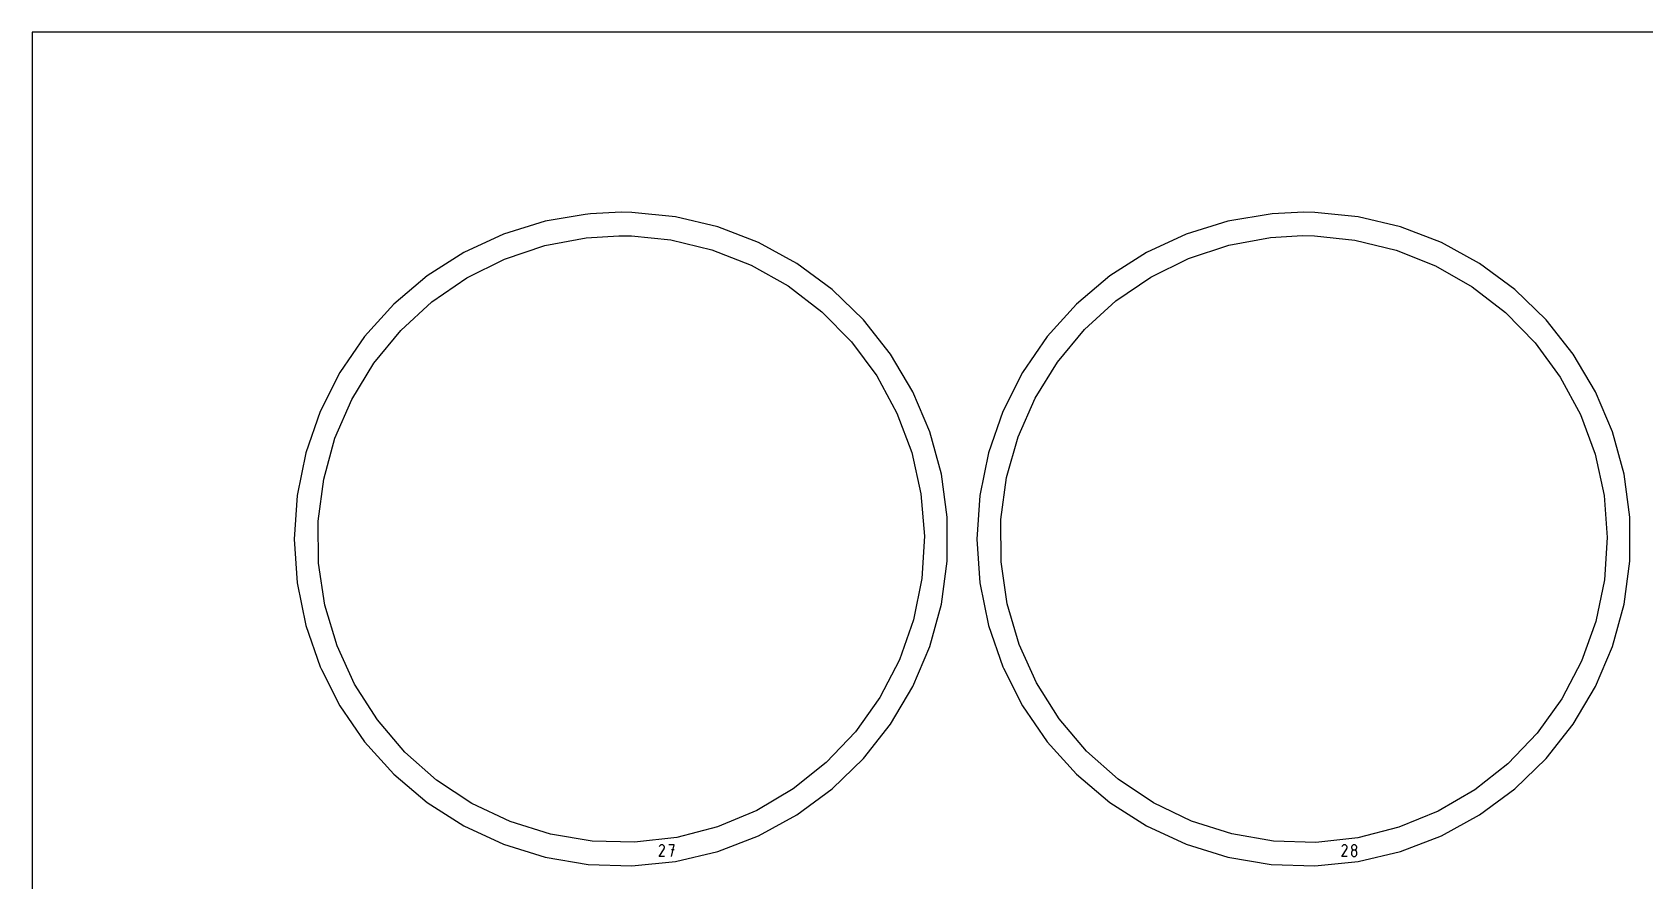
# Model space of a CAD drawing. Extents: x 0 to 800, y 0 to 1000.
# Drawn here: x 0 to 172.6, y 909.2 to 1000 of the extents above; entities that cross this region are included whole.
import ezdxf

# ---------------------------------------------------------------- set-up
doc = ezdxf.new("R2010")
doc.units = 0
doc.header["$MEASUREMENT"] = 0
for name, color, linetype in [('annotation', 7, 'Continuous'), ('boundary', 7, 'Continuous'), ('frame', 7, 'Continuous'), ('hole', 7, 'Continuous')]:
    doc.layers.add(name, color=color, linetype=linetype)

msp = doc.modelspace()

# ---------------------------------------------------------------- linework, layer by layer
at = {"layer": 'annotation', "color": 1}
for p, q in [((67.124001, 911.758462), (67.640993, 912.590754)), ((67.683497, 911.758462), (67.124001, 911.758462)), ((67.161527, 912.878165), (67.124791, 912.807695)), ((67.19068, 912.919504), (67.161527, 912.878165)), ((67.225657, 912.954013), (67.19068, 912.919504)), ((67.265395, 912.981415), (67.225657, 912.954013)), ((67.308829, 913.001434), (67.265395, 912.981415)), ((67.354896, 913.013793), (67.308829, 913.001434)), ((67.402532, 913.018216), (67.354896, 913.013793)), ((67.450673, 913.014426), (67.402532, 913.018216)), ((67.498255, 913.002148), (67.450673, 913.014426)), ((67.544215, 912.981105), (67.498255, 913.002148)), ((67.585322, 912.951916), (67.544215, 912.981105)), ((67.544215, 912.981105), (67.544215, 912.981105)), ((67.619691, 912.916888), (67.585322, 912.951916)), ((67.647018, 912.877097), (67.619691, 912.916888)), ((67.640993, 912.590754), (67.641611, 912.591518)), ((67.640993, 912.590754), (67.640993, 912.590754)), ((67.641611, 912.591518), (67.642204, 912.59229)), ((67.642204, 912.59229), (67.642775, 912.593074)), ((67.642775, 912.593074), (67.643329, 912.593878)), ((67.643329, 912.593878), (67.643869, 912.594708)), ((67.643869, 912.594708), (67.644399, 912.59557)), ((67.644399, 912.59557), (67.644924, 912.596471)), ((67.644924, 912.596471), (67.645446, 912.597418)), ((67.645446, 912.597418), (67.64597, 912.598417)), ((67.64597, 912.598417), (67.667317, 912.64425)), ((67.64597, 912.598417), (67.64597, 912.598417)), ((67.666997, 912.833615), (67.647018, 912.877097)), ((67.679321, 912.787515), (67.666997, 912.833615)), ((67.667317, 912.64425), (67.679787, 912.691759)), ((67.683687, 912.739872), (67.679321, 912.787515)), ((67.679787, 912.691759), (67.683687, 912.739872)), ((68.716174, 913.018247), (68.155968, 913.018247)), ((68.43611, 911.758472), (68.716174, 913.018247)), ((68.716174, 912.45725), (68.43611, 912.45725)), ((140.221203, 911.758462), (140.738195, 912.590754)), ((140.780699, 911.758462), (140.221203, 911.758462)), ((140.258729, 912.878165), (140.221993, 912.807695)), ((140.287882, 912.919504), (140.258729, 912.878165)), ((140.322859, 912.954013), (140.287882, 912.919504)), ((140.362597, 912.981415), (140.322859, 912.954013)), ((140.406031, 913.001434), (140.362597, 912.981415)), ((140.452098, 913.013793), (140.406031, 913.001434)), ((140.499733, 913.018216), (140.452098, 913.013793)), ((140.547875, 913.014426), (140.499733, 913.018216)), ((140.595457, 913.002148), (140.547875, 913.014426)), ((140.641417, 912.981105), (140.595457, 913.002148)), ((140.682524, 912.951916), (140.641417, 912.981105)), ((140.641417, 912.981105), (140.641417, 912.981105)), ((140.716893, 912.916888), (140.682524, 912.951916)), ((140.74422, 912.877097), (140.716893, 912.916888)), ((140.738195, 912.590754), (140.738813, 912.591518)), ((140.738195, 912.590754), (140.738195, 912.590754)), ((140.738813, 912.591518), (140.739406, 912.59229)), ((140.739406, 912.59229), (140.739977, 912.593074)), ((140.739977, 912.593074), (140.740531, 912.593878)), ((140.740531, 912.593878), (140.741071, 912.594708)), ((140.741071, 912.594708), (140.741601, 912.59557)), ((140.741601, 912.59557), (140.742126, 912.596471)), ((140.742126, 912.596471), (140.742648, 912.597418)), ((140.742648, 912.597418), (140.743172, 912.598417)), ((140.743172, 912.598417), (140.764519, 912.64425)), ((140.743172, 912.598417), (140.743172, 912.598417)), ((140.764199, 912.833615), (140.74422, 912.877097)), ((140.776523, 912.787515), (140.764199, 912.833615)), ((140.764519, 912.64425), (140.776989, 912.691759)), ((140.780889, 912.739872), (140.776523, 912.787515)), ((140.776989, 912.691759), (140.780889, 912.739872)), ((141.257723, 912.787445), (141.253209, 912.737353)), ((141.253209, 912.737353), (141.253209, 912.737353)), ((141.253209, 912.737353), (141.257726, 912.687026)), ((141.257723, 912.22745), (141.253209, 912.177146)), ((141.253209, 912.177146), (141.253209, 912.037786)), ((141.253209, 912.037786), (141.253209, 912.037786)), ((141.253209, 912.037786), (141.257726, 911.987486)), ((141.270735, 912.834641), (141.257723, 912.787445)), ((141.270735, 912.274811), (141.257723, 912.22745)), ((141.257726, 912.687026), (141.270744, 912.639647)), ((141.257726, 911.987486), (141.270744, 911.940179)), ((141.291449, 912.878141), (141.270735, 912.834641)), ((141.291449, 912.318435), (141.270735, 912.274811)), ((141.270744, 912.639647), (141.291467, 912.596009)), ((141.270744, 911.940179), (141.291467, 911.896646)), ((141.319071, 912.917145), (141.291449, 912.878141)), ((141.319071, 912.357528), (141.291449, 912.318435)), ((141.291467, 912.596009), (141.319097, 912.556906)), ((141.291467, 911.896646), (141.319097, 911.857668)), ((141.352805, 912.950853), (141.319071, 912.917145)), ((141.352805, 912.391295), (141.319071, 912.357528)), ((141.319097, 912.556906), (141.352837, 912.523133)), ((141.319097, 911.857668), (141.352837, 911.824026)), ((141.391856, 912.978463), (141.352805, 912.950853)), ((141.391856, 912.418941), (141.352805, 912.391295)), ((141.352837, 912.523133), (141.391891, 912.495482)), ((141.352837, 911.824026), (141.391891, 911.7965)), ((141.435428, 912.999175), (141.391856, 912.978463)), ((141.435428, 912.439672), (141.391856, 912.418941)), ((141.391891, 912.495482), (141.43546, 912.474749)), ((141.391891, 911.7965), (141.43546, 911.775872)), ((141.482727, 913.01219), (141.435428, 912.999175)), ((141.482727, 912.452693), (141.435428, 912.439672)), ((141.43546, 912.474749), (141.482748, 912.461727)), ((141.43546, 911.775872), (141.482748, 911.762923)), ((141.532957, 913.016706), (141.482727, 913.01219)), ((141.532957, 912.45721), (141.482727, 912.452693)), ((141.482748, 912.461727), (141.532957, 912.45721)), ((141.482748, 911.762923), (141.532957, 911.758433)), ((141.583187, 913.01219), (141.532957, 913.016706)), ((141.532957, 913.016706), (141.532957, 913.016706)), ((141.532957, 912.45721), (141.583166, 912.461727)), ((141.583187, 912.452696), (141.532957, 912.45721)), ((141.532957, 912.45721), (141.532957, 912.45721)), ((141.532957, 912.45721), (141.532957, 912.45721)), ((141.532957, 911.758433), (141.583166, 911.762923)), ((141.532957, 911.758433), (141.532957, 911.758433)), ((141.583166, 912.461727), (141.630454, 912.474749)), ((141.583166, 911.762923), (141.630454, 911.775872)), ((141.630486, 912.999175), (141.583187, 913.01219)), ((141.630486, 912.439681), (141.583187, 912.452696)), ((141.630454, 912.474749), (141.674023, 912.495482)), ((141.630454, 911.775872), (141.674023, 911.7965)), ((141.674058, 912.978463), (141.630486, 912.999175)), ((141.674058, 912.418958), (141.630486, 912.439681)), ((141.674023, 912.495482), (141.713077, 912.523133)), ((141.674023, 911.7965), (141.713077, 911.824026)), ((141.713109, 912.950853), (141.674058, 912.978463)), ((141.713109, 912.391321), (141.674058, 912.418958)), ((141.713077, 912.523133), (141.746817, 912.556906)), ((141.713077, 911.824026), (141.746817, 911.857668)), ((141.746843, 912.917145), (141.713109, 912.950853)), ((141.746843, 912.35756), (141.713109, 912.391321)), ((141.746817, 912.556906), (141.774447, 912.596009)), ((141.746817, 911.857668), (141.774447, 911.896646)), ((141.774465, 912.878141), (141.746843, 912.917145)), ((141.774465, 912.31847), (141.746843, 912.35756)), ((141.774447, 912.596009), (141.79517, 912.639647)), ((141.774447, 911.896646), (141.79517, 911.940179)), ((141.795179, 912.834641), (141.774465, 912.878141)), ((141.795179, 912.274843), (141.774465, 912.31847)), ((141.79517, 912.639647), (141.808188, 912.687026)), ((141.79517, 911.940179), (141.808188, 911.987486)), ((141.808191, 912.787445), (141.795179, 912.834641)), ((141.808191, 912.22747), (141.795179, 912.274843)), ((141.808188, 912.687026), (141.812705, 912.737353)), ((141.808188, 911.987486), (141.812705, 912.037786)), ((141.812705, 912.737353), (141.808191, 912.787445)), ((141.812705, 912.177146), (141.808191, 912.22747)), ((141.812705, 912.737353), (141.812705, 912.737353)), ((141.812705, 912.037786), (141.812705, 912.177146)), ((141.812705, 912.177146), (141.812705, 912.177146))]:
    msp.add_line(p, q, dxfattribs=at)
at = {"layer": 'boundary', "color": 5}
for p, q in [((63.038306, 980.731982), (59.784577, 980.56873)), ((64.207854, 980.712437), (63.038306, 980.731982)), ((68.85984, 980.244442), (64.207854, 980.712437)), ((136.135152, 980.731982), (132.758806, 980.562578)), ((137.3047, 980.712437), (136.135152, 980.731982)), ((141.956686, 980.244442), (137.3047, 980.712437)), ((54.924596, 979.778537), (50.459035, 978.393302)), ((59.206475, 980.500797), (54.924596, 979.778537)), ((59.784577, 980.56873), (59.206475, 980.500797)), ((73.40799, 979.160573), (68.85984, 980.244442)), ((77.771049, 977.480164), (73.40799, 979.160573)), ((128.021442, 979.778537), (123.555881, 978.393302)), ((132.758806, 980.562578), (128.021442, 979.778537)), ((146.504836, 979.160573), (141.956686, 980.244442)), ((150.867896, 977.480164), (146.504836, 979.160573)), ((50.459035, 978.393302), (46.21793, 976.425229)), ((81.871202, 975.233211), (77.771049, 977.480164)), ((123.555881, 978.393302), (119.314777, 976.425229)), ((154.968048, 975.233211), (150.867896, 977.480164)), ((46.21793, 976.425229), (42.277004, 973.909434)), ((119.314777, 976.425229), (115.37385, 973.909434)), ((42.277004, 973.909434), (38.706599, 970.890812)), ((85.635316, 972.459807), (81.871202, 975.233211)), ((115.37385, 973.909434), (111.803445, 970.890812)), ((158.732163, 972.459807), (154.968048, 975.233211)), ((88.996142, 969.209448), (85.635316, 972.459807)), ((162.092989, 969.209448), (158.732163, 972.459807)), ((38.706599, 970.890812), (35.570306, 967.423227)), ((111.803445, 970.890812), (108.667153, 967.423227)), ((91.893785, 965.54013), (88.996142, 969.209448)), ((164.990632, 965.54013), (162.092989, 969.209448)), ((35.570306, 967.423227), (32.92428, 963.568565)), ((108.667153, 967.423227), (106.021127, 963.568565)), ((94.276486, 961.517336), (91.893785, 965.54013)), ((167.373332, 961.517336), (164.990632, 965.54013)), ((32.92428, 963.568565), (30.815555, 959.395606)), ((106.021127, 963.568565), (103.912401, 959.395606)), ((96.101741, 957.212852), (94.276486, 961.517336)), ((169.198587, 957.212852), (167.373332, 961.517336)), ((30.815555, 959.395606), (29.281894, 954.978821)), ((103.912401, 959.395606), (102.378741, 954.978821)), ((97.336979, 952.703491), (96.101741, 957.212852)), ((170.433825, 952.703491), (169.198587, 957.212852)), ((29.281894, 954.978821), (28.35061, 950.397025)), ((102.378741, 954.978821), (101.447457, 950.397025)), ((97.960148, 948.069724), (97.336979, 952.703491)), ((171.056995, 948.069724), (170.433825, 952.703491)), ((28.35061, 950.397025), (28.038302, 945.731982)), ((101.447457, 950.397025), (101.135148, 945.731982)), ((97.960148, 943.39424), (97.960148, 948.069724)), ((171.056995, 943.39424), (171.056995, 948.069724)), ((28.038302, 945.731982), (28.35061, 941.066938)), ((101.135148, 945.731982), (101.447457, 941.066938)), ((97.336979, 938.760472), (97.960148, 943.39424)), ((170.433825, 938.760472), (171.056995, 943.39424)), ((28.35061, 941.066938), (29.281894, 936.485142)), ((101.447457, 941.066938), (102.378741, 936.485142)), ((96.101741, 934.251112), (97.336979, 938.760472)), ((169.198587, 934.251112), (170.433825, 938.760472)), ((29.281894, 936.485142), (30.815555, 932.068359)), ((102.378741, 936.485142), (103.912401, 932.068359)), ((94.276486, 929.946628), (96.101741, 934.251112)), ((167.373332, 929.946628), (169.198587, 934.251112)), ((30.815555, 932.068359), (30.965801, 931.771035)), ((30.965801, 931.771035), (32.92428, 927.8954)), ((103.912401, 932.068359), (103.988842, 931.917089)), ((103.988842, 931.917089), (106.021127, 927.8954)), ((91.893785, 925.923835), (94.276486, 929.946628)), ((164.990632, 925.923835), (167.373332, 929.946628)), ((32.92428, 927.8954), (35.570306, 924.040737)), ((106.021127, 927.8954), (108.667153, 924.040737)), ((88.996142, 922.254517), (91.893785, 925.923835)), ((162.092989, 922.254517), (164.990632, 925.923835)), ((35.570306, 924.040737), (38.706599, 920.573153)), ((108.667153, 924.040737), (111.803445, 920.573153)), ((85.635316, 919.004155), (88.996142, 922.254517)), ((158.732163, 919.004155), (162.092989, 922.254517)), ((38.706599, 920.573153), (42.277004, 917.554531)), ((111.803445, 920.573153), (115.37385, 917.554531)), ((81.871202, 916.230753), (85.635316, 919.004155)), ((154.968048, 916.230753), (158.732163, 919.004155)), ((42.277004, 917.554531), (46.21793, 915.038736)), ((115.37385, 917.554531), (119.314777, 915.038736)), ((46.21793, 915.038736), (50.459035, 913.070663)), ((77.771049, 913.983801), (81.871202, 916.230753)), ((119.314777, 915.038736), (123.555881, 913.070663)), ((150.867896, 913.983801), (154.968048, 916.230753)), ((73.40799, 912.303392), (77.771049, 913.983801)), ((146.504836, 912.303392), (150.867896, 913.983801)), ((50.459035, 913.070663), (54.924596, 911.685428)), ((54.924596, 911.685428), (59.534964, 910.907759)), ((68.85984, 911.219522), (73.40799, 912.303392)), ((123.555881, 913.070663), (128.021443, 911.685428)), ((128.021443, 911.685428), (132.63181, 910.907759)), ((141.956686, 911.219522), (146.504836, 912.303392)), ((59.534964, 910.907759), (64.207854, 910.751528)), ((64.207854, 910.751528), (68.85984, 911.219522)), ((132.63181, 910.907759), (137.3047, 910.751528)), ((137.3047, 910.751528), (141.956686, 911.219522))]:
    msp.add_line(p, q, dxfattribs=at)
at = {"layer": 'frame', "color": 5}
for p, q in [((800, 1000), (0, 1000)), ((0, 1000), (0, 0))]:
    msp.add_line(p, q, dxfattribs=at)
at = {"layer": 'hole', "color": 5}
for p, q in [((54.86862, 977.166762), (59.322977, 977.997843)), ((59.322977, 977.997843), (62.796257, 978.219295)), ((62.796257, 978.219295), (64.172568, 978.212184)), ((64.172568, 978.212184), (68.360595, 977.772002)), ((68.360595, 977.772002), (72.767911, 976.719472)), ((123.812701, 975.793403), (128.116397, 977.215802)), ((128.116397, 977.215802), (132.576108, 978.025401)), ((132.576108, 978.025401), (136.012004, 978.225527)), ((136.012004, 978.225527), (137.269414, 978.212184)), ((137.269414, 978.212184), (141.615268, 977.755414)), ((141.615268, 977.755414), (146.01874, 976.68108)), ((46.520475, 973.697154), (50.573219, 975.723835)), ((50.573219, 975.723835), (54.86862, 977.166762)), ((72.767911, 976.719472), (76.985864, 975.063809)), ((119.748886, 973.785896), (123.812701, 975.793403)), ((146.01874, 976.68108), (150.229851, 975.00436)), ((76.985864, 975.063809), (80.932321, 972.837233)), ((116.004002, 971.232349), (119.748886, 973.785896)), ((150.229851, 975.00436), (154.166602, 972.757885)), ((42.789222, 971.126161), (46.520475, 973.697154)), ((80.932321, 972.837233), (84.530486, 970.083084)), ((154.166602, 972.757885), (157.752386, 969.985381)), ((39.452117, 968.0609), (42.789222, 971.126161)), ((112.650972, 968.182468), (116.004002, 971.232349)), ((84.530486, 970.083084), (87.71036, 966.854968)), ((157.752386, 969.985381), (160.917447, 966.740812)), ((36.57404, 964.561033), (39.452117, 968.0609)), ((87.71036, 966.854968), (90.40999, 963.215719)), ((109.754982, 964.695614), (112.650972, 968.182468)), ((160.917447, 966.740812), (163.600115, 963.087331)), ((34.211107, 960.694679), (36.57404, 964.561033)), ((107.372501, 960.839655), (109.754982, 964.695614)), ((90.40999, 963.215719), (92.576852, 959.236166)), ((163.600115, 963.087331), (165.748201, 959.096046)), ((32.409246, 956.537092), (34.211107, 960.694679)), ((105.549834, 956.68964), (107.372501, 960.839655)), ((92.576852, 959.236166), (94.168814, 954.993772)), ((165.748201, 959.096046), (167.319938, 954.844646)), ((31.203559, 952.169196), (32.409246, 956.537092)), ((104.322493, 952.326347), (105.549834, 956.68964)), ((94.168814, 954.993772), (95.154865, 950.571107)), ((167.319938, 954.844646), (168.284707, 950.415879)), ((30.617456, 947.676007), (31.203559, 952.169196)), ((103.714303, 947.834703), (104.322493, 952.326347)), ((95.154865, 950.571107), (95.515774, 946.054254)), ((168.284707, 950.415879), (168.62369, 945.895945)), ((103.737179, 943.302132), (103.714303, 947.834703)), ((30.66242, 943.144981), (30.617456, 947.676007)), ((95.515774, 946.054254), (95.244569, 941.531129)), ((168.62369, 945.895945), (168.330346, 941.372819)), ((31.337569, 938.664307), (30.66242, 943.144981)), ((104.390673, 938.816855), (103.737179, 943.302132)), ((95.244569, 941.531129), (94.346477, 937.089768)), ((168.330346, 941.372819), (167.410328, 936.93454)), ((32.629692, 934.321198), (31.337569, 938.664307)), ((105.661991, 934.466174), (104.390673, 938.816855)), ((94.346477, 937.089768), (92.839012, 932.816618)), ((167.410328, 936.93454), (165.881581, 932.667493)), ((34.513702, 930.200186), (32.629692, 934.321198)), ((107.526453, 930.334768), (105.661991, 934.466174)), ((92.839012, 932.816618), (90.751544, 928.794851)), ((165.881581, 932.667493), (163.773888, 928.654731)), ((36.952896, 926.381483), (34.513702, 930.200186)), ((109.947733, 926.503051), (107.526453, 930.334768)), ((90.751544, 928.794851), (88.124666, 925.102747)), ((163.773888, 928.654731), (161.128234, 924.974359)), ((39.899856, 922.939418), (36.952896, 926.381483)), ((112.878769, 923.045606), (109.947733, 926.503051)), ((88.124666, 925.102747), (85.009476, 921.812166)), ((161.128234, 924.974359), (157.996083, 921.698009)), ((43.297129, 919.940982), (39.899856, 922.939418)), ((116.262411, 920.029724), (112.878769, 923.045606)), ((85.009476, 921.812166), (81.466672, 918.987157)), ((157.996083, 921.698009), (154.438465, 918.889454)), ((47.078667, 917.444538), (43.297129, 919.940982)), ((81.466672, 918.987157), (77.565178, 916.682706)), ((120.032879, 917.514105), (116.262411, 920.029724)), ((154.438465, 918.889454), (150.52459, 916.603358)), ((51.170834, 915.498678), (47.078667, 917.444538)), ((124.11675, 915.547718), (120.032879, 917.514105)), ((55.49402, 914.141273), (51.170834, 915.498678)), ((77.565178, 916.682706), (73.380912, 914.943668)), ((128.434583, 914.16883), (124.11675, 915.547718)), ((150.52459, 916.603358), (146.330617, 914.88422)), ((59.963992, 913.398748), (55.49402, 914.141273)), ((64.493857, 913.28555), (59.963992, 913.398748)), ((68.995348, 913.803887), (64.493857, 913.28555)), ((73.380912, 914.943668), (68.995348, 913.803887)), ((132.902238, 913.404286), (128.434583, 914.16883)), ((137.432877, 913.268961), (132.902238, 913.404286)), ((141.938212, 913.765495), (137.432877, 913.268961)), ((146.330617, 914.88422), (141.938212, 913.765495))]:
    msp.add_line(p, q, dxfattribs=at)

doc.saveas('drawing.dxf')
